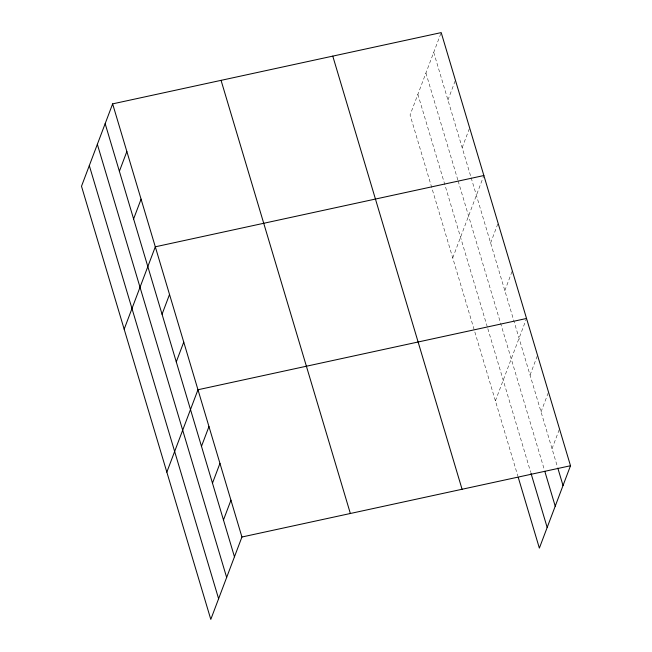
<?xml version="1.0" encoding="UTF-8"?>
<svg xmlns="http://www.w3.org/2000/svg" width="652" height="652" viewBox="0 0 652 652"><rect width="100%" height="100%" fill="white"/><g stroke="black" fill="none" stroke-linecap="round" stroke-linejoin="round"><path stroke-width="0.49" stroke-dasharray="3.26 2.44" d="M440.842 33.545L410.067 114.988L517.965 476.433M447.948 100.025L455.422 80.245M462.17 147.67L469.285 128.835M452.732 257.923L483.865 175.535M490.614 242.96L497.729 224.125M504.835 290.613L512.309 270.833M495.406 400.858L526.531 318.478M530.052 375.071L537.525 355.291M541.038 411.893L548.519 392.113M552.032 448.706L559.506 428.926M433.719 52.38L470.874 176.847M471.168 177.817L557.525 467.117M425.919 73.04L457.843 180.001M458.136 180.971L544.224 469.367M417.875 94.328L487.533 327.695M487.826 328.665L530.687 472.244"/><path stroke-width="0.98" d="M112.633 103.872L81.5 186.26L210.8 619.4L241.933 537.012L112.633 103.872L441.2 32.6L570.5 465.74L539.367 548.128L518.25 477.403M119.381 171.297L126.855 151.517M133.603 218.942L141.076 199.162M124.173 329.195L155.306 246.806L483.865 175.535M162.055 314.24L169.528 294.451M176.276 361.884L183.75 342.104M166.839 472.129L197.972 389.749L526.531 318.478M201.484 446.343L208.966 426.563M212.479 483.165L219.952 463.385M223.473 519.978L230.947 500.198M241.933 537.012L570.5 465.74M557.819 468.087L563.026 485.52M544.803 471.306L555.219 506.18M530.972 473.213L547.175 527.468M332.773 56.121L462.072 489.261M221.061 80.351L350.36 513.499M105.159 123.652L234.459 556.8M97.352 144.312L226.651 577.452M89.308 165.6L218.607 598.74"/></g></svg>
